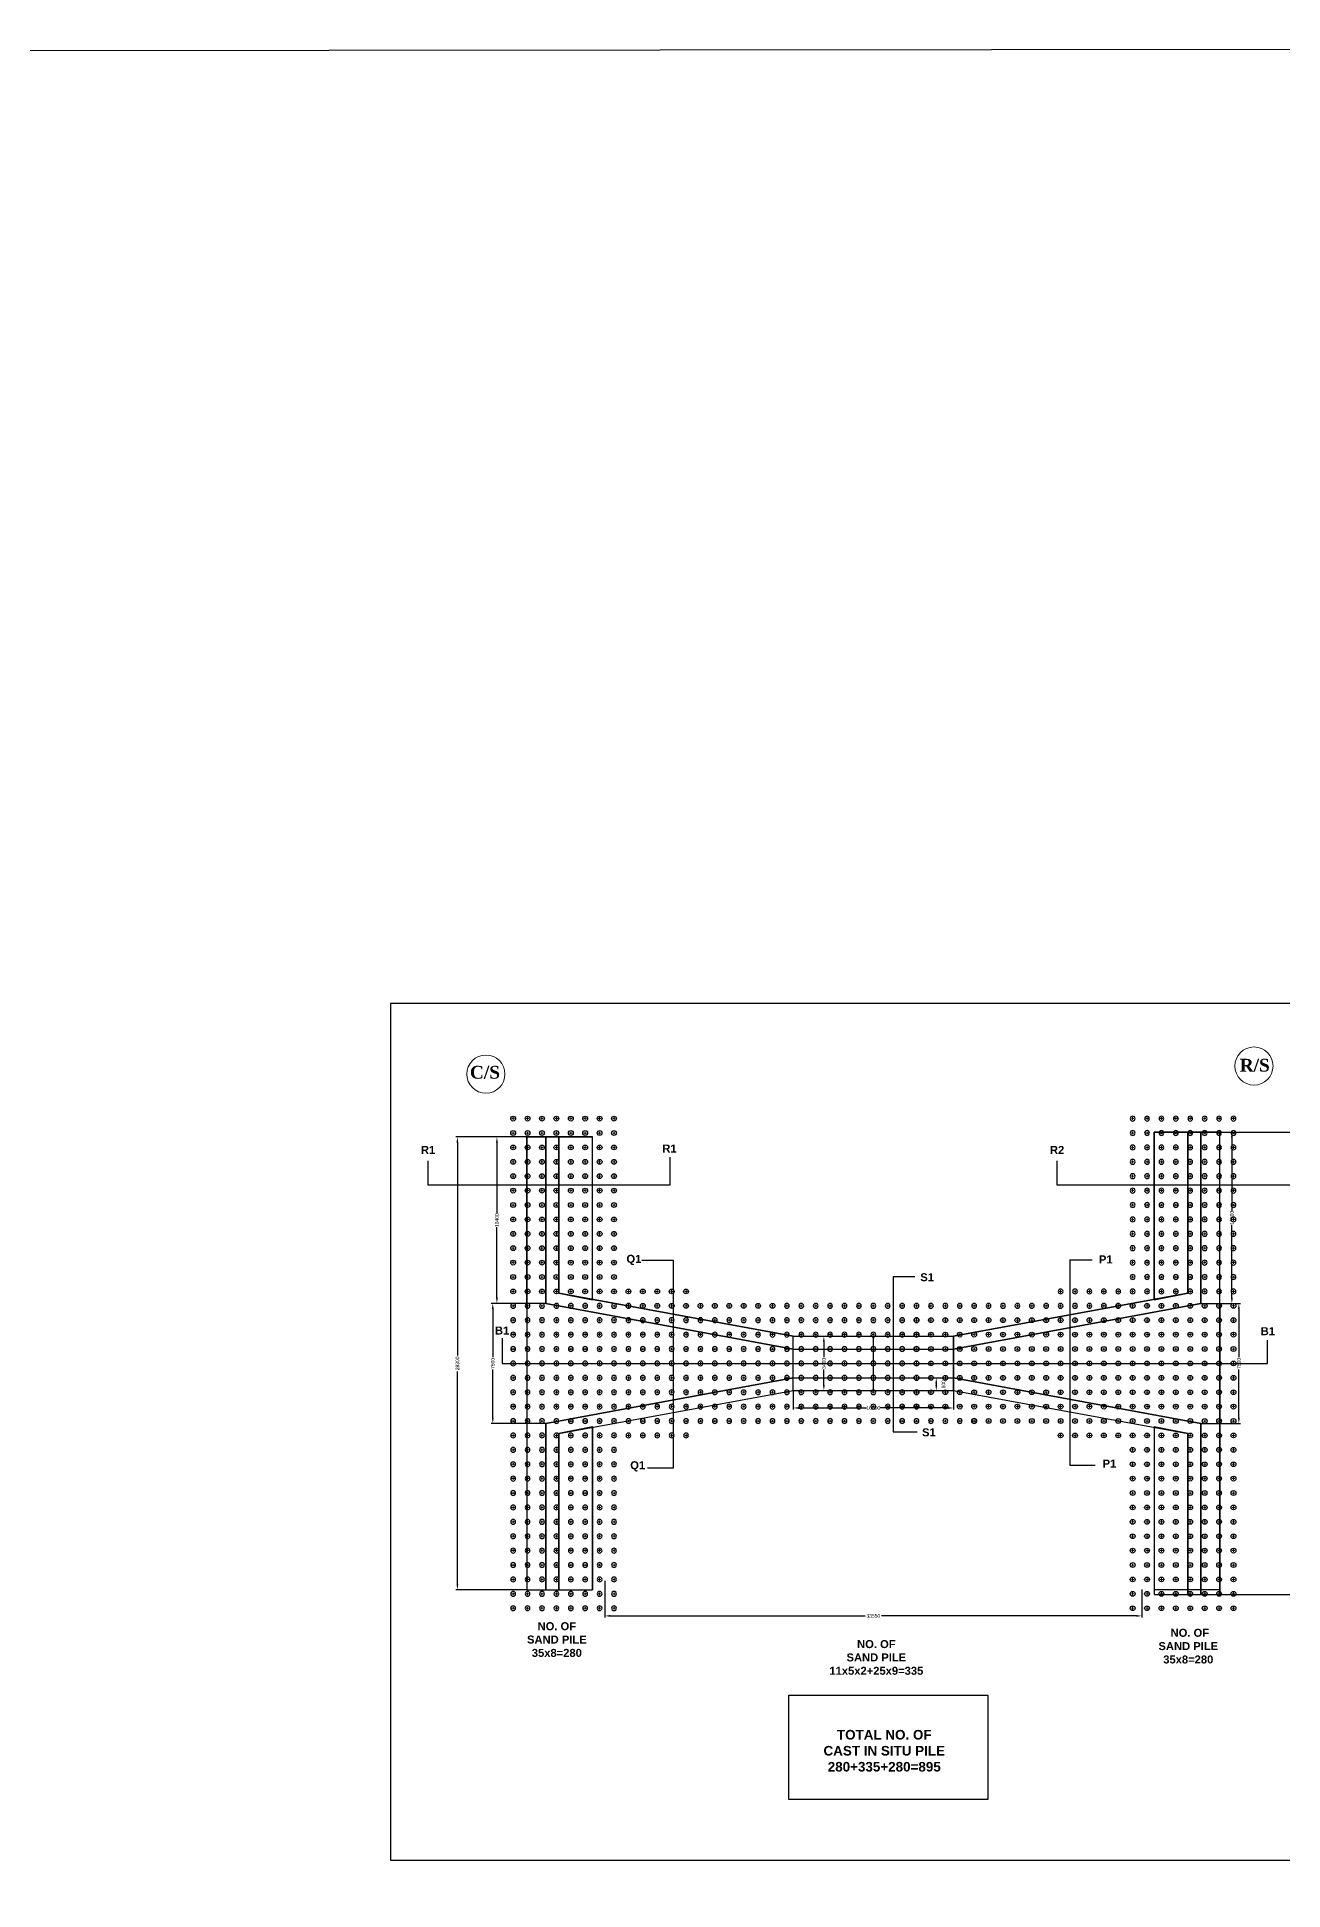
# Model space of a CAD drawing. Extents: x -426260 to 2055400, y -4304674 to -305611.
# Drawn here: x 800923 to 878756, y -1951265 to -1835469 of the extents above; entities that cross this region are included whole.
import ezdxf

# ---------------------------------------------------------------- set-up
doc = ezdxf.new("R2010")
doc.units = 0
doc.header["$LTSCALE"] = 300
doc.header["$MEASUREMENT"] = 0
doc.header["$PDMODE"] = 3
doc.linetypes.add('DASHED', pattern=[0.75, 0.5, -0.25])
doc.layers.get('0').update_dxf_attribs({"linetype": 'CONTINUOUS'})
doc.layers.get('DEFPOINTS').update_dxf_attribs({"linetype": 'CONTINUOUS'})
for name, color, linetype, lineweight in [('Dim', 7, 'CONTINUOUS', 9), ('Dimension', 8, 'CONTINUOUS', 18), ('slop', 8, 'CONTINUOUS', 9)]:
    doc.layers.add(name, color=color, linetype=linetype, lineweight=lineweight)
for name, color, linetype in [('LINE', 7, 'CONTINUOUS'), ('P1', 7, 'CONTINUOUS'), ('Pile Placing Line', 10, 'CONTINUOUS'), ('Pile_Dia', 10, 'CONTINUOUS')]:
    doc.layers.add(name, color=color, linetype=linetype)
doc.styles.add('1-2', font='arial.ttf')
doc.styles.add('Arial', font='arial.ttf')
doc.dimstyles.new('3', dxfattribs={"dimtxt": 225, "dimasz": 350, "dimexe": 100, "dimexo": 25, "dimgap": 9, "dimtad": 0, "dimdec": 0, "dimzin": 0, "dimdsep": 46, "dimtxsty": 'Standard', "dimcen": 0, "dimclrd": 5, "dimclre": 6, "dimclrt": 256, "dimadec": 0, "dimazin": 0, "dimtfac": 1, "dimtdec": 0, "dimtofl": 0, "dimtmove": 2, "dimatfit": 3, "dimfxl": 1, "dimtolj": 1, "dimtzin": 0, "dimarcsym": 0})

# ---------------------------------------------------------------- blocks, each defined once
blk = doc.blocks.new('*D1239')
at = {"layer": 'DEFPOINTS', "color": 0, "ltscale": 0.5, "transparency": 16777216}
for p in [(831517, -1904209), (827183, -1932509), (831517, -1932509)]:
    blk.add_point(p, dxfattribs=at)
at = {"layer": 'LINE', "color": 6, "lineweight": -2, "ltscale": 0.5, "transparency": 16777216}
for p, q in [((831492, -1904209), (827083, -1904209)), ((831492, -1932509), (827083, -1932509))]:
    blk.add_line(p, q, dxfattribs=at)
at = {"layer": 'LINE', "color": 5, "lineweight": -2, "ltscale": 0.5, "transparency": 16777216}
for p, q in [((827183, -1904559), (827183, -1917863)), ((827183, -1932159), (827183, -1918856))]:
    blk.add_line(p, q, dxfattribs=at)
at = {"layer": 'LINE', "color": 5, "ltscale": 0.5, "transparency": 16777216}
for points in [[(827124, -1904559), (827241, -1904559), (827183, -1904209)], [(827124, -1932159), (827241, -1932159), (827183, -1932509)]]:
    blk.add_solid(points, dxfattribs=at)
at = {"layer": 'LINE', "ltscale": 0.5, "transparency": 16777216, "insert": (827183, -1918359), "char_height": 225, "attachment_point": 5, "rotation": 90}
blk.add_mtext('\\A1;28300', dxfattribs=at)
blk = doc.blocks.new('*D1240')
at = {"layer": 'DEFPOINTS', "color": 0, "ltscale": 0.5, "transparency": 16777216}
for p in [(848167, -1916659), (848167, -1920059), (850077, -1920059)]:
    blk.add_point(p, dxfattribs=at)
at = {"layer": 'LINE', "color": 6, "lineweight": -2, "ltscale": 0.5, "transparency": 16777216}
for p, q in [((848192, -1916659), (850177, -1916659)), ((848192, -1920059), (850177, -1920059))]:
    blk.add_line(p, q, dxfattribs=at)
at = {"layer": 'LINE', "color": 5, "lineweight": -2, "ltscale": 0.5, "transparency": 16777216}
for p, q in [((850077, -1917009), (850077, -1917975)), ((850077, -1919709), (850077, -1918743))]:
    blk.add_line(p, q, dxfattribs=at)
at = {"layer": 'LINE', "color": 5, "ltscale": 0.5, "transparency": 16777216}
for points in [[(850019, -1917009), (850135, -1917009), (850077, -1916659)], [(850019, -1919709), (850135, -1919709), (850077, -1920059)]]:
    blk.add_solid(points, dxfattribs=at)
at = {"layer": 'LINE', "ltscale": 0.5, "transparency": 16777216, "insert": (850077, -1918359), "char_height": 225, "attachment_point": 5, "rotation": 90}
blk.add_mtext('\\A1;3400', dxfattribs=at)
blk = doc.blocks.new('*D1241')
at = {"layer": 'DEFPOINTS', "color": 0, "ltscale": 0.5, "transparency": 16777216}
for p in [(856524, -1919259), (856524, -1920059), (857099, -1920059)]:
    blk.add_point(p, dxfattribs=at)
at = {"layer": 'LINE', "color": 6, "lineweight": -2, "ltscale": 0.5, "transparency": 16777216}
for p, q in [((856549, -1919259), (857199, -1919259)), ((856549, -1920059), (857199, -1920059))]:
    blk.add_line(p, q, dxfattribs=at)
at = {"layer": 'LINE', "color": 5, "lineweight": -2, "ltscale": 0.5, "transparency": 16777216}
blk.add_line((857099, -1919609), (857099, -1919709), dxfattribs=at)
at = {"layer": 'LINE', "color": 5, "ltscale": 0.5, "transparency": 16777216}
for points in [[(857041, -1919609), (857157, -1919609), (857099, -1919259)], [(857041, -1919709), (857157, -1919709), (857099, -1920059)]]:
    blk.add_solid(points, dxfattribs=at)
at = {"layer": 'LINE', "ltscale": 0.5, "transparency": 16777216, "insert": (857550, -1919659), "char_height": 225, "attachment_point": 5, "rotation": 90}
blk.add_mtext('\\A1;800', dxfattribs=at)
blk = doc.blocks.new('*D1242')
at = {"layer": 'DEFPOINTS', "color": 0, "ltscale": 0.5, "transparency": 16777216}
for p in [(829652, -1904209), (832717, -1904209), (832742, -1914609)]:
    blk.add_point(p, dxfattribs=at)
at = {"layer": 'LINE', "color": 6, "lineweight": -2, "ltscale": 0.5, "transparency": 16777216}
for p, q in [((832692, -1904209), (829552, -1904209)), ((832717, -1914609), (829552, -1914609))]:
    blk.add_line(p, q, dxfattribs=at)
at = {"layer": 'LINE', "color": 5, "lineweight": -2, "ltscale": 0.5, "transparency": 16777216}
for p, q in [((829652, -1904559), (829652, -1908969)), ((829652, -1914259), (829652, -1909850))]:
    blk.add_line(p, q, dxfattribs=at)
at = {"layer": 'LINE', "color": 5, "ltscale": 0.5, "transparency": 16777216}
for points in [[(829594, -1904559), (829710, -1904559), (829652, -1904209)], [(829594, -1914259), (829710, -1914259), (829652, -1914609)]]:
    blk.add_solid(points, dxfattribs=at)
at = {"layer": 'LINE', "ltscale": 0.5, "transparency": 16777216, "insert": (829652, -1909409), "char_height": 225, "attachment_point": 5, "rotation": 90}
blk.add_mtext('\\A1;10400', dxfattribs=at)
blk = doc.blocks.new('*D1243')
at = {"layer": 'DEFPOINTS', "color": 0, "ltscale": 0.5, "transparency": 16777216}
for p in [(873617, -1903909), (873617, -1914609), (875565, -1914609)]:
    blk.add_point(p, dxfattribs=at)
at = {"layer": 'LINE', "color": 6, "lineweight": -2, "ltscale": 0.5, "transparency": 16777216}
for p, q in [((873642, -1903909), (875665, -1903909)), ((873642, -1914609), (875665, -1914609))]:
    blk.add_line(p, q, dxfattribs=at)
at = {"layer": 'LINE', "color": 5, "lineweight": -2, "ltscale": 0.5, "transparency": 16777216}
for p, q in [((875565, -1904259), (875565, -1908819)), ((875565, -1914259), (875565, -1909700))]:
    blk.add_line(p, q, dxfattribs=at)
at = {"layer": 'LINE', "color": 5, "ltscale": 0.5, "transparency": 16777216}
for points in [[(875506, -1904259), (875623, -1904259), (875565, -1903909)], [(875506, -1914259), (875623, -1914259), (875565, -1914609)]]:
    blk.add_solid(points, dxfattribs=at)
at = {"layer": 'LINE', "ltscale": 0.5, "transparency": 16777216, "insert": (875565, -1909259), "char_height": 225, "attachment_point": 5, "rotation": 90}
blk.add_mtext('\\A1;10700', dxfattribs=at)
blk = doc.blocks.new('*D1244')
at = {"layer": 'DEFPOINTS', "color": 0, "ltscale": 0.5, "transparency": 16777216}
for p in [(874817, -1903909), (874817, -1932809), (879532, -1932809)]:
    blk.add_point(p, dxfattribs=at)
at = {"layer": 'LINE', "color": 6, "lineweight": -2, "ltscale": 0.5, "transparency": 16777216}
for p, q in [((874842, -1903909), (879632, -1903909)), ((874842, -1932809), (879632, -1932809))]:
    blk.add_line(p, q, dxfattribs=at)
at = {"layer": 'LINE', "color": 5, "lineweight": -2, "ltscale": 0.5, "transparency": 16777216}
for p, q in [((879532, -1904259), (879532, -1917863)), ((879532, -1932459), (879532, -1918856))]:
    blk.add_line(p, q, dxfattribs=at)
at = {"layer": 'LINE', "color": 5, "ltscale": 0.5, "transparency": 16777216}
for points in [[(879473, -1904259), (879590, -1904259), (879532, -1903909)], [(879473, -1932459), (879590, -1932459), (879532, -1932809)]]:
    blk.add_solid(points, dxfattribs=at)
at = {"layer": 'LINE', "ltscale": 0.5, "transparency": 16777216, "insert": (879532, -1918359), "char_height": 225, "attachment_point": 5, "rotation": 90}
blk.add_mtext('\\A1;28900', dxfattribs=at)
blk = doc.blocks.new('*D1245')
at = {"layer": 'DEFPOINTS', "color": 0, "ltscale": 0.5, "transparency": 16777216}
for p in [(836392, -1931918), (869942, -1932457), (869942, -1934140)]:
    blk.add_point(p, dxfattribs=at)
at = {"layer": 'Pile Placing Line', "color": 6, "lineweight": -2, "ltscale": 0.5, "transparency": 16777216}
for p, q in [((836392, -1931943), (836392, -1934240)), ((869942, -1932482), (869942, -1934240))]:
    blk.add_line(p, q, dxfattribs=at)
at = {"layer": 'Pile Placing Line', "color": 5, "lineweight": -2, "ltscale": 0.5, "transparency": 16777216}
for p, q in [((836742, -1934140), (852651, -1934140)), ((869592, -1934140), (853682, -1934140))]:
    blk.add_line(p, q, dxfattribs=at)
at = {"layer": 'Pile Placing Line', "color": 5, "ltscale": 0.5, "transparency": 16777216}
for points in [[(836742, -1934082), (836742, -1934198), (836392, -1934140)], [(869592, -1934082), (869592, -1934198), (869942, -1934140)]]:
    blk.add_solid(points, dxfattribs=at)
at = {"layer": 'Pile Placing Line', "ltscale": 0.5, "transparency": 16777216, "insert": (853167, -1934140), "char_height": 225, "attachment_point": 5}
blk.add_mtext('\\A1;33550', dxfattribs=at)
blk = doc.blocks.new('*D1246')
at = {"layer": 'DEFPOINTS', "color": 0, "ltscale": 0.5, "transparency": 16777216}
for p in [(832742, -1914609), (829392, -1922109), (832717, -1922109)]:
    blk.add_point(p, dxfattribs=at)
at = {"layer": 'Pile Placing Line', "color": 6, "lineweight": -2, "ltscale": 0.5, "transparency": 16777216}
for p, q in [((832717, -1914609), (829292, -1914609)), ((832692, -1922109), (829292, -1922109))]:
    blk.add_line(p, q, dxfattribs=at)
at = {"layer": 'Pile Placing Line', "color": 5, "lineweight": -2, "ltscale": 0.5, "transparency": 16777216}
for p, q in [((829392, -1914959), (829392, -1917975)), ((829392, -1921759), (829392, -1918743))]:
    blk.add_line(p, q, dxfattribs=at)
at = {"layer": 'Pile Placing Line', "color": 5, "ltscale": 0.5, "transparency": 16777216}
for points in [[(829334, -1914959), (829451, -1914959), (829392, -1914609)], [(829334, -1921759), (829451, -1921759), (829392, -1922109)]]:
    blk.add_solid(points, dxfattribs=at)
at = {"layer": 'Pile Placing Line', "ltscale": 0.5, "transparency": 16777216, "insert": (829392, -1918359), "char_height": 225, "attachment_point": 5, "rotation": 90}
blk.add_mtext('\\A1;7500', dxfattribs=at)
blk = doc.blocks.new('*D1247')
at = {"layer": 'DEFPOINTS', "color": 0, "ltscale": 0.5, "transparency": 16777216}
for p in [(848167, -1920059), (858167, -1920059), (858167, -1921144)]:
    blk.add_point(p, dxfattribs=at)
at = {"layer": 'Pile Placing Line', "color": 6, "lineweight": -2, "ltscale": 0.5, "transparency": 16777216}
for p, q in [((848167, -1920084), (848167, -1921244)), ((858167, -1920084), (858167, -1921244))]:
    blk.add_line(p, q, dxfattribs=at)
at = {"layer": 'Pile Placing Line', "color": 5, "lineweight": -2, "ltscale": 0.5, "transparency": 16777216}
for p, q in [((848517, -1921144), (852745, -1921144)), ((857817, -1921144), (853588, -1921144))]:
    blk.add_line(p, q, dxfattribs=at)
at = {"layer": 'Pile Placing Line', "color": 5, "ltscale": 0.5, "transparency": 16777216}
for points in [[(848517, -1921085), (848517, -1921202), (848167, -1921144)], [(857817, -1921085), (857817, -1921202), (858167, -1921144)]]:
    blk.add_solid(points, dxfattribs=at)
at = {"layer": 'Pile Placing Line', "ltscale": 0.5, "transparency": 16777216, "insert": (853167, -1921144), "char_height": 225, "attachment_point": 5}
blk.add_mtext('\\A1;10000', dxfattribs=at)
blk = doc.blocks.new('*D1248')
at = {"layer": 'DEFPOINTS', "color": 0, "ltscale": 0.5, "transparency": 16777216}
for p in [(873617, -1914609), (873617, -1922109), (876002, -1922109)]:
    blk.add_point(p, dxfattribs=at)
at = {"layer": 'Pile Placing Line', "color": 6, "lineweight": -2, "ltscale": 0.5, "transparency": 16777216}
for p, q in [((873642, -1914609), (876102, -1914609)), ((873642, -1922109), (876102, -1922109))]:
    blk.add_line(p, q, dxfattribs=at)
at = {"layer": 'Pile Placing Line', "color": 5, "lineweight": -2, "ltscale": 0.5, "transparency": 16777216}
for p, q in [((876002, -1914959), (876002, -1917975)), ((876002, -1921759), (876002, -1918743))]:
    blk.add_line(p, q, dxfattribs=at)
at = {"layer": 'Pile Placing Line', "color": 5, "ltscale": 0.5, "transparency": 16777216}
for points in [[(875944, -1914959), (876061, -1914959), (876002, -1914609)], [(875944, -1921759), (876061, -1921759), (876002, -1922109)]]:
    blk.add_solid(points, dxfattribs=at)
at = {"layer": 'Pile Placing Line', "ltscale": 0.5, "transparency": 16777216, "insert": (876002, -1918359), "char_height": 225, "attachment_point": 5, "rotation": 90}
blk.add_mtext('\\A1;7500', dxfattribs=at)
blk = doc.blocks.new('K')
at = {"layer": 'Dim', "ltscale": 50}
for points in [[(311304, -378343), (311142, -378343)], [(311223, -378424), (311223, -378262)]]:
    blk.add_lwpolyline(points, dxfattribs=at)
at = {"layer": 'P1', "ltscale": 50}
blk.add_circle((311223, -378343), 150, dxfattribs=at)

msp = doc.modelspace()

# ---------------------------------------------------------------- linework, layer by layer
at = {"layer": 'LINE', "color": 3, "ltscale": 0.5}
for p, q in [((831516.6, -1914609.4), (831516.6, -1904209.4)), ((831516.6, -1904209.4), (835616.6, -1904209.4)), ((831516.6, -1904209.4), (835616.6, -1904209.4)), ((832716.6, -1914609.4), (832716.6, -1904209.4)), ((833516.6, -1913969.9), (833516.6, -1904209.4)), ((835616.6, -1914391.2), (835616.6, -1904209.4)), ((870716.6, -1914391.2), (870716.6, -1903909.4)), ((870716.6, -1903909.4), (874816.6, -1903909.4)), ((872816.6, -1913969.9), (872816.6, -1903909.4)), ((873616.6, -1914609.4), (873616.6, -1903909.4)), ((874816.6, -1914609.4), (874816.6, -1903909.4)), ((833516.6, -1913969.9), (848166.6, -1916659.4)), ((858166.6, -1916659.4), (872816.6, -1913969.9)), ((831516.6, -1914609.4), (831516.6, -1932509.4)), ((832716.6, -1914609.4), (848166.6, -1917459.4)), ((858166.6, -1917459.4), (873616.6, -1914609.4)), ((874816.6, -1914609.4), (874816.6, -1932809.4)), ((848166.6, -1920059.4), (848166.6, -1916659.4)), ((848166.6, -1916659.4), (858166.6, -1916659.4)), ((848166.6, -1920059.4), (848166.6, -1916659.4)), ((848166.6, -1917459.4), (858166.6, -1917459.4)), ((858166.6, -1920059.4), (858166.6, -1916659.4)), ((858166.6, -1920059.4), (858166.6, -1916659.4)), ((858166.6, -1920059.4), (858166.6, -1916659.4)), ((832716.6, -1922109.4), (848166.6, -1919259.4)), ((848166.6, -1919259.4), (858166.6, -1919259.4)), ((858166.6, -1919259.4), (873616.6, -1922109.4)), ((833516.6, -1922748.8), (848166.6, -1920059.4)), ((848166.6, -1920059.4), (858166.6, -1920059.4)), ((858166.6, -1920059.4), (872816.6, -1922748.8)), ((832716.6, -1922109.4), (832716.6, -1932509.4)), ((873616.6, -1922109.4), (873616.6, -1932809.4)), ((833516.6, -1922748.8), (833516.6, -1932509.4)), ((835616.6, -1922327.5), (835616.6, -1932509.4)), ((870716.6, -1922327.5), (870716.6, -1932809.4)), ((872816.6, -1922748.8), (872816.6, -1932809.4)), ((831516.6, -1932509.4), (835616.6, -1932509.4)), ((874816.6, -1932509.4), (870716.6, -1932509.4)), ((870716.6, -1932809.4), (874816.6, -1932809.4))]:
    msp.add_line(p, q, dxfattribs=at)
for points in [[(-419113.7, -1837581.6), (1602949.6, -1835468.5), (1599037.3, -2021289.6), (-426259.8, -2021289.6)], [(848166.6, -1917459.4), (832716.6, -1914609.4), (832716.6, -1904209.4), (831516.6, -1904209.4), (831516.6, -1914609.4), (831516.6, -1932509.4), (832716.6, -1932509.4), (832716.6, -1922109.4), (848166.6, -1919259.4)], [(833516.6, -1904209.4), (832716.6, -1904209.4), (832716.6, -1914609.4), (848166.6, -1917459.4), (848166.6, -1916659.4), (833516.6, -1913969.9)], [(835616.6, -1904209.4), (833516.6, -1904209.4), (833516.6, -1913969.9), (835616.6, -1914391.2)], [(874816.6, -1914609.4), (874816.6, -1903909.4), (873616.6, -1903909.4), (873616.6, -1914609.4), (858166.6, -1917459.4), (858166.6, -1919259.4), (873616.6, -1922109.4), (873616.6, -1932809.4), (874816.6, -1932809.4)], [(873616.6, -1914609.4), (873616.6, -1903909.4), (872816.6, -1903909.4), (872816.6, -1913969.9), (858166.6, -1916659.4), (858166.6, -1917459.4)], [(872816.6, -1903909.4), (870716.6, -1903909.4), (870716.6, -1914391.2), (872816.6, -1913969.9)], [(833516.6, -1922748.8), (848166.6, -1920059.4), (848166.6, -1919259.4), (832716.6, -1922109.4), (832716.6, -1932509.4), (833516.6, -1932509.4)], [(858166.6, -1919259.4), (858166.6, -1920059.4), (872816.6, -1922748.8), (872816.6, -1932809.4), (873616.6, -1932809.4), (873616.6, -1922109.4)], [(835616.6, -1922327.5), (833516.6, -1922748.8), (833516.6, -1932509.4), (835616.6, -1932509.4)], [(872816.6, -1922748.8), (870716.6, -1922327.5), (870716.6, -1932809.4), (872816.6, -1932809.4)]]:
    msp.add_lwpolyline(points, close=True, dxfattribs=at)
at = {"layer": 'LINE'}
msp.add_lwpolyline([(822997.6, -1949406.4), (898718.7, -1949406.4), (898718.7, -1895860.7), (822997.6, -1895860.7)], close=True, dxfattribs=at)
at = {"layer": 'Pile Placing Line', "ltscale": 0.5}
for p, q in [((825337.8, -1905697.9), (825337.8, -1907208.3)), ((840476.7, -1907208.3), (840476.7, -1905475.1)), ((864637.8, -1905697.9), (864637.8, -1907208.3)), ((825337.8, -1907208.3), (840476.7, -1907208.3)), ((864637.8, -1907208.3), (879776.7, -1907208.3)), ((838713.5, -1911913.3), (840656.2, -1911913.3)), ((840656.2, -1911913.3), (840656.2, -1924897.4)), ((855752, -1912940.5), (854411.8, -1912940.5)), ((854411.8, -1912940.5), (854411.8, -1922642.5)), ((865446.2, -1911879.7), (865446.2, -1924712.3)), ((865446.2, -1911879.7), (866831.2, -1911879.7)), ((829970.4, -1916788.4), (829970.4, -1918371.5)), ((877785, -1918371.5), (877785, -1916903)), ((829970.4, -1918371.5), (877785, -1918371.5)), ((854411.8, -1922642.5), (855915.5, -1922642.5)), ((840656.2, -1924897.4), (839062.2, -1924897.4)), ((865446.2, -1924712.3), (867023.6, -1924712.3))]:
    msp.add_line(p, q, dxfattribs=at)
at = {"layer": 'Pile Placing Line', "color": 2, "ltscale": 0.5}
for p, q in [((853166.6, -1916659.4), (853166.6, -1920059.4)), ((848166.6, -1918359.4), (854411.8, -1918359.4))]:
    msp.add_line(p, q, dxfattribs=at)
at = {"layer": 'Pile_Dia', "color": 0, "linetype": 'ByBlock', "lineweight": -2}
msp.add_lwpolyline([(847891.8, -1939092.7), (860312.5, -1939092.7), (860312.5, -1945616.8), (847891.8, -1945616.8)], close=True, dxfattribs=at)
at = {"layer": 'slop'}
for centre in [(876943.9, -1899776.1), (828963.6, -1900281.5)]:
    msp.add_circle(centre, 1192.5, dxfattribs=at)

# ---------------------------------------------------------------- block references
at = {"color": 2, "linetype": 'DASHED'}
for p in [(519443.6, -1524716.6), (520343.6, -1524716.6), (521243.6, -1524716.6), (523043.6, -1524716.6), (523943.6, -1524716.6), (525743.6, -1524716.6), (519443.6, -1525616.6), (519443.6, -1526516.6), (520343.6, -1525616.6), (520343.6, -1526516.6), (521243.6, -1525616.6), (521243.6, -1526516.6), (523043.6, -1525616.6), (523043.6, -1526516.6), (523943.6, -1525616.6), (523943.6, -1526516.6), (525743.6, -1525616.6), (525743.6, -1526516.6), (519443.6, -1527416.6), (520343.6, -1527416.6), (521243.6, -1527416.6), (523043.6, -1527416.6), (523943.6, -1527416.6), (525743.6, -1527416.6), (519443.6, -1528316.6), (520343.6, -1528316.6), (521243.6, -1528316.6), (523043.6, -1528316.6), (523943.6, -1528316.6), (525743.6, -1528316.6), (519443.6, -1529216.6), (519443.6, -1530116.6), (520343.6, -1529216.6), (520343.6, -1530116.6), (521243.6, -1529216.6), (521243.6, -1530116.6), (523043.6, -1529216.6), (523043.6, -1530116.6), (523943.6, -1529216.6), (523943.6, -1530116.6), (525743.6, -1529216.6), (525743.6, -1530116.6), (519443.6, -1531016.6), (520343.6, -1531016.6), (521243.6, -1531016.6), (523043.6, -1531016.6), (523943.6, -1531016.6), (525743.6, -1531016.6), (519443.6, -1531916.6), (520343.6, -1531916.6), (521243.6, -1531916.6), (523043.6, -1531916.6), (523943.6, -1531916.6), (525743.6, -1531916.6), (519443.6, -1532816.6), (520343.6, -1532816.6), (521243.6, -1532816.6), (523043.6, -1532816.6), (523943.6, -1532816.6), (525743.6, -1532816.6), (519443.6, -1533716.6), (519443.6, -1534616.6), (520343.6, -1533716.6), (520343.6, -1534616.6), (521243.6, -1533716.6), (521243.6, -1534616.6), (523043.6, -1533716.6), (523043.6, -1534616.6), (523943.6, -1533716.6), (523943.6, -1534616.6), (525743.6, -1533716.6), (525743.6, -1534616.6), (519443.6, -1535516.6), (520343.6, -1535516.6), (521243.6, -1535516.6), (523043.6, -1535516.6), (523943.6, -1535516.6), (525743.6, -1535516.6), (526643.6, -1535516.6), (528443.6, -1535516.6), (529343.6, -1535516.6), (526643.6, -1536416.6), (528443.6, -1536416.6), (529343.6, -1536416.6), (531143.6, -1536416.6), (532043.6, -1536416.6), (533843.6, -1536416.6), (534743.6, -1536416.6)]:
    msp.add_blockref('K', p, dxfattribs=at)
at = {"color": 3, "linetype": 'DASHED'}
for p in [(522143.6, -1524716.6), (524843.6, -1524716.6), (522143.6, -1525616.6), (522143.6, -1526516.6), (524843.6, -1525616.6), (524843.6, -1526516.6), (522143.6, -1527416.6), (524843.6, -1527416.6), (522143.6, -1528316.6), (524843.6, -1528316.6), (522143.6, -1529216.6), (522143.6, -1530116.6), (524843.6, -1529216.6), (524843.6, -1530116.6), (522143.6, -1531016.6), (524843.6, -1531016.6), (522143.6, -1531916.6), (524843.6, -1531916.6), (522143.6, -1532816.6), (524843.6, -1532816.6), (522143.6, -1533716.6), (522143.6, -1534616.6), (524843.6, -1533716.6), (524843.6, -1534616.6), (522143.6, -1535516.6), (524843.6, -1535516.6), (527543.6, -1535516.6), (530243.6, -1535516.6), (527543.6, -1536416.6), (530243.6, -1536416.6), (532943.6, -1536416.6), (535643.6, -1536416.6)]:
    msp.add_blockref('K', p, dxfattribs=at)
at = {"color": 2, "linetype": 'DASHED', "xscale": -1}
for p in [(1180589.6, -1524716.6), (1182389.6, -1524716.6), (1183289.6, -1524716.6), (1185089.6, -1524716.6), (1185989.6, -1524716.6), (1186889.6, -1524716.6), (1180589.6, -1525616.6), (1180589.6, -1526516.6), (1182389.6, -1525616.6), (1182389.6, -1526516.6), (1183289.6, -1525616.6), (1183289.6, -1526516.6), (1185089.6, -1525616.6), (1185089.6, -1526516.6), (1185989.6, -1525616.6), (1185989.6, -1526516.6), (1186889.6, -1525616.6), (1186889.6, -1526516.6), (1180589.6, -1527416.6), (1182389.6, -1527416.6), (1183289.6, -1527416.6), (1185089.6, -1527416.6), (1185989.6, -1527416.6), (1186889.6, -1527416.6), (1180589.6, -1528316.6), (1182389.6, -1528316.6), (1183289.6, -1528316.6), (1185089.6, -1528316.6), (1185989.6, -1528316.6), (1186889.6, -1528316.6), (1180589.6, -1529216.6), (1180589.6, -1530116.6), (1182389.6, -1529216.6), (1182389.6, -1530116.6), (1183289.6, -1529216.6), (1183289.6, -1530116.6), (1185089.6, -1529216.6), (1185089.6, -1530116.6), (1185989.6, -1529216.6), (1185989.6, -1530116.6), (1186889.6, -1529216.6), (1186889.6, -1530116.6), (1180589.6, -1531016.6), (1182389.6, -1531016.6), (1183289.6, -1531016.6), (1185089.6, -1531016.6), (1185989.6, -1531016.6), (1186889.6, -1531016.6), (1180589.6, -1531916.6), (1182389.6, -1531916.6), (1183289.6, -1531916.6), (1185089.6, -1531916.6), (1185989.6, -1531916.6), (1186889.6, -1531916.6), (1180589.6, -1532816.6), (1182389.6, -1532816.6), (1183289.6, -1532816.6), (1185089.6, -1532816.6), (1185989.6, -1532816.6), (1186889.6, -1532816.6), (1180589.6, -1533716.6), (1180589.6, -1534616.6), (1182389.6, -1533716.6), (1182389.6, -1534616.6), (1183289.6, -1533716.6), (1183289.6, -1534616.6), (1185089.6, -1533716.6), (1185089.6, -1534616.6), (1185989.6, -1533716.6), (1185989.6, -1534616.6), (1186889.6, -1533716.6), (1186889.6, -1534616.6), (1176989.6, -1535516.6), (1177889.6, -1535516.6), (1179689.6, -1535516.6), (1180589.6, -1535516.6), (1182389.6, -1535516.6), (1183289.6, -1535516.6), (1185089.6, -1535516.6), (1185989.6, -1535516.6), (1186889.6, -1535516.6), (1171589.6, -1536416.6), (1172489.6, -1536416.6), (1174289.6, -1536416.6), (1175189.6, -1536416.6), (1176989.6, -1536416.6), (1177889.6, -1536416.6), (1179689.6, -1536416.6)]:
    msp.add_blockref('K', p, dxfattribs=at)
at = {"color": 3, "linetype": 'DASHED', "xscale": -1}
for p in [(1181489.6, -1524716.6), (1184189.6, -1524716.6), (1181489.6, -1525616.6), (1181489.6, -1526516.6), (1184189.6, -1525616.6), (1184189.6, -1526516.6), (1181489.6, -1527416.6), (1184189.6, -1527416.6), (1181489.6, -1528316.6), (1184189.6, -1528316.6), (1181489.6, -1529216.6), (1181489.6, -1530116.6), (1184189.6, -1529216.6), (1184189.6, -1530116.6), (1181489.6, -1531016.6), (1184189.6, -1531016.6), (1181489.6, -1531916.6), (1184189.6, -1531916.6), (1181489.6, -1532816.6), (1184189.6, -1532816.6), (1181489.6, -1533716.6), (1181489.6, -1534616.6), (1184189.6, -1533716.6), (1184189.6, -1534616.6), (1176089.6, -1535516.6), (1178789.6, -1535516.6), (1181489.6, -1535516.6), (1184189.6, -1535516.6), (1170689.6, -1536416.6), (1173389.6, -1536416.6), (1176089.6, -1536416.6), (1178789.6, -1536416.6)]:
    msp.add_blockref('K', p, dxfattribs=at)
at = {"color": 2, "linetype": 'DASHED', "xscale": -1, "rotation": 180}
for p in [(519443.6, -2293102.2), (520343.6, -2293102.2), (521243.6, -2293102.2), (523043.6, -2293102.2), (523943.6, -2293102.2), (525743.6, -2293102.2), (526643.6, -2293102.2), (536543.6, -2293102.2), (538343.6, -2293102.2), (540143.6, -2293102.2), (541943.6, -2293102.2), (543743.6, -2293102.2), (545543.6, -2293102.2), (547343.6, -2293102.2), (519443.6, -2294002.2), (519443.6, -2294902.2), (520343.6, -2294002.2), (520343.6, -2294902.2), (521243.6, -2294002.2), (521243.6, -2294902.2), (523043.6, -2294002.2), (523043.6, -2294902.2), (523943.6, -2294002.2), (523943.6, -2294902.2), (525743.6, -2294002.2), (525743.6, -2294902.2), (526643.6, -2294002.2), (526643.6, -2294902.2), (528443.6, -2294002.2), (528443.6, -2294902.2), (529343.6, -2294002.2), (529343.6, -2294902.2), (531143.6, -2294002.2), (531143.6, -2294902.2), (532043.6, -2294002.2), (532043.6, -2294902.2), (533843.6, -2294002.2), (533843.6, -2294902.2), (534743.6, -2294002.2), (534743.6, -2294902.2), (536543.6, -2294002.2), (536543.6, -2294902.2), (537443.6, -2294002.2), (537443.6, -2294902.2), (539243.6, -2294002.2), (539243.6, -2294902.2), (540143.6, -2294002.2), (540143.6, -2294902.2), (519443.6, -2295802.2), (520343.6, -2295802.2), (521243.6, -2295802.2), (523043.6, -2295802.2), (523943.6, -2295802.2), (525743.6, -2295802.2), (526643.6, -2295802.2), (528443.6, -2295802.2), (529343.6, -2295802.2), (531143.6, -2295802.2), (532043.6, -2295802.2), (533843.6, -2295802.2), (534743.6, -2295802.2), (536543.6, -2295802.2), (537443.6, -2295802.2), (539243.6, -2295802.2), (540143.6, -2295802.2), (519443.6, -2296702.2), (520343.6, -2296702.2), (521243.6, -2296702.2), (523043.6, -2296702.2), (523943.6, -2296702.2), (525743.6, -2296702.2), (526643.6, -2296702.2), (528443.6, -2296702.2), (529343.6, -2296702.2), (531143.6, -2296702.2), (532043.6, -2296702.2), (533843.6, -2296702.2), (534743.6, -2296702.2), (536543.6, -2296702.2), (537443.6, -2296702.2), (539243.6, -2296702.2), (540143.6, -2296702.2), (519443.6, -2297602.2), (520343.6, -2297602.2), (521243.6, -2297602.2), (523043.6, -2297602.2), (523943.6, -2297602.2), (525743.6, -2297602.2), (526643.6, -2297602.2), (528443.6, -2297602.2), (529343.6, -2297602.2), (531143.6, -2297602.2), (532043.6, -2297602.2), (533843.6, -2297602.2), (534743.6, -2297602.2), (536543.6, -2297602.2), (537443.6, -2297602.2), (539243.6, -2297602.2), (540143.6, -2297602.2), (519443.6, -2298502.2), (519443.6, -2299402.2), (520343.6, -2298502.2), (520343.6, -2299402.2), (521243.6, -2298502.2), (521243.6, -2299402.2), (523043.6, -2298502.2), (523043.6, -2299402.2), (523943.6, -2298502.2), (523943.6, -2299402.2), (525743.6, -2298502.2), (525743.6, -2299402.2), (526643.6, -2298502.2), (526643.6, -2299402.2), (528443.6, -2298502.2), (528443.6, -2299402.2), (529343.6, -2298502.2), (529343.6, -2299402.2), (531143.6, -2298502.2), (531143.6, -2299402.2), (532043.6, -2298502.2), (532043.6, -2299402.2), (533843.6, -2298502.2), (533843.6, -2299402.2), (534743.6, -2298502.2), (534743.6, -2299402.2), (536543.6, -2298502.2), (536543.6, -2299402.2), (537443.6, -2298502.2), (537443.6, -2299402.2), (539243.6, -2298502.2), (539243.6, -2299402.2), (540143.6, -2298502.2), (540143.6, -2299402.2), (519443.6, -2300302.2), (520343.6, -2300302.2), (521243.6, -2300302.2), (523043.6, -2300302.2), (523943.6, -2300302.2), (525743.6, -2300302.2), (526643.6, -2300302.2), (528443.6, -2300302.2), (529343.6, -2300302.2), (531143.6, -2300302.2), (532043.6, -2300302.2), (533843.6, -2300302.2), (534743.6, -2300302.2), (536543.6, -2300302.2), (538343.6, -2300302.2), (540143.6, -2300302.2), (541943.6, -2300302.2), (543743.6, -2300302.2), (545543.6, -2300302.2), (547343.6, -2300302.2), (519443.6, -2301202.2), (520343.6, -2301202.2), (521243.6, -2301202.2), (523043.6, -2301202.2), (523943.6, -2301202.2), (525743.6, -2301202.2), (526643.6, -2301202.2), (528443.6, -2301202.2), (529343.6, -2301202.2), (519443.6, -2302102.2), (519443.6, -2303002.2), (520343.6, -2302102.2), (520343.6, -2303002.2), (521243.6, -2302102.2), (521243.6, -2303002.2), (523043.6, -2302102.2), (523043.6, -2303002.2), (523943.6, -2302102.2), (523943.6, -2303002.2), (525743.6, -2302102.2), (525743.6, -2303002.2), (519443.6, -2303902.2), (520343.6, -2303902.2), (521243.6, -2303902.2), (523043.6, -2303902.2), (523943.6, -2303902.2), (525743.6, -2303902.2), (519443.6, -2304802.2), (520343.6, -2304802.2), (521243.6, -2304802.2), (523043.6, -2304802.2), (523943.6, -2304802.2), (525743.6, -2304802.2), (519443.6, -2305702.2), (520343.6, -2305702.2), (521243.6, -2305702.2), (523043.6, -2305702.2), (523943.6, -2305702.2), (525743.6, -2305702.2), (519443.6, -2306602.2), (519443.6, -2307502.2), (520343.6, -2306602.2), (520343.6, -2307502.2), (521243.6, -2306602.2), (521243.6, -2307502.2), (523043.6, -2306602.2), (523043.6, -2307502.2), (523943.6, -2306602.2), (523943.6, -2307502.2), (525743.6, -2306602.2), (525743.6, -2307502.2), (519443.6, -2308402.2), (520343.6, -2308402.2), (521243.6, -2308402.2), (523043.6, -2308402.2), (523943.6, -2308402.2), (525743.6, -2308402.2), (519443.6, -2309302.2), (520343.6, -2309302.2), (521243.6, -2309302.2), (523043.6, -2309302.2), (523943.6, -2309302.2), (525743.6, -2309302.2), (519443.6, -2310202.2), (519443.6, -2311102.2), (520343.6, -2310202.2), (520343.6, -2311102.2), (521243.6, -2310202.2), (521243.6, -2311102.2), (523043.6, -2310202.2), (523043.6, -2311102.2), (523943.6, -2310202.2), (523943.6, -2311102.2), (525743.6, -2310202.2), (525743.6, -2311102.2), (519443.6, -2312002.2), (520343.6, -2312002.2), (521243.6, -2312002.2), (523043.6, -2312002.2), (523943.6, -2312002.2), (525743.6, -2312002.2)]:
    msp.add_blockref('K', p, dxfattribs=at)
at = {"color": 3, "linetype": 'DASHED', "xscale": -1, "rotation": 180}
for p in [(522143.6, -2293102.2), (524843.6, -2293102.2), (537443.6, -2293102.2), (539243.6, -2293102.2), (541043.6, -2293102.2), (542843.6, -2293102.2), (544643.6, -2293102.2), (546443.6, -2293102.2), (522143.6, -2294002.2), (522143.6, -2294902.2), (524843.6, -2294002.2), (524843.6, -2294902.2), (527543.6, -2294002.2), (527543.6, -2294902.2), (530243.6, -2294002.2), (530243.6, -2294902.2), (532943.6, -2294002.2), (532943.6, -2294902.2), (535643.6, -2294002.2), (535643.6, -2294902.2), (538343.6, -2294002.2), (538343.6, -2294902.2), (541043.6, -2294002.2), (541043.6, -2294902.2), (541943.6, -2294002.2), (541943.6, -2294902.2), (542843.6, -2294002.2), (542843.6, -2294902.2), (543743.6, -2294002.2), (543743.6, -2294902.2), (544643.6, -2294002.2), (544643.6, -2294902.2), (522143.6, -2295802.2), (524843.6, -2295802.2), (527543.6, -2295802.2), (530243.6, -2295802.2), (532943.6, -2295802.2), (535643.6, -2295802.2), (538343.6, -2295802.2), (541043.6, -2295802.2), (541943.6, -2295802.2), (542843.6, -2295802.2), (543743.6, -2295802.2), (544643.6, -2295802.2), (522143.6, -2296702.2), (524843.6, -2296702.2), (527543.6, -2296702.2), (530243.6, -2296702.2), (532943.6, -2296702.2), (535643.6, -2296702.2), (538343.6, -2296702.2), (541043.6, -2296702.2), (541943.6, -2296702.2), (542843.6, -2296702.2), (543743.6, -2296702.2), (544643.6, -2296702.2), (522143.6, -2297602.2), (524843.6, -2297602.2), (527543.6, -2297602.2), (530243.6, -2297602.2), (532943.6, -2297602.2), (535643.6, -2297602.2), (538343.6, -2297602.2), (541043.6, -2297602.2), (541943.6, -2297602.2), (542843.6, -2297602.2), (543743.6, -2297602.2), (544643.6, -2297602.2), (522143.6, -2298502.2), (522143.6, -2299402.2), (524843.6, -2298502.2), (524843.6, -2299402.2), (527543.6, -2298502.2), (527543.6, -2299402.2), (530243.6, -2298502.2), (530243.6, -2299402.2), (532943.6, -2298502.2), (532943.6, -2299402.2), (535643.6, -2298502.2), (535643.6, -2299402.2), (538343.6, -2298502.2), (538343.6, -2299402.2), (541043.6, -2298502.2), (541043.6, -2299402.2), (541943.6, -2298502.2), (541943.6, -2299402.2), (542843.6, -2298502.2), (542843.6, -2299402.2), (543743.6, -2298502.2), (543743.6, -2299402.2), (544643.6, -2298502.2), (544643.6, -2299402.2), (522143.6, -2300302.2), (524843.6, -2300302.2), (527543.6, -2300302.2), (530243.6, -2300302.2), (532943.6, -2300302.2), (535643.6, -2300302.2), (537443.6, -2300302.2), (539243.6, -2300302.2), (541043.6, -2300302.2), (542843.6, -2300302.2), (544643.6, -2300302.2), (546443.6, -2300302.2), (548243.6, -2300302.2), (522143.6, -2301202.2), (524843.6, -2301202.2), (527543.6, -2301202.2), (530243.6, -2301202.2), (522143.6, -2302102.2), (522143.6, -2303002.2), (524843.6, -2302102.2), (524843.6, -2303002.2), (522143.6, -2303902.2), (524843.6, -2303902.2), (522143.6, -2304802.2), (524843.6, -2304802.2), (522143.6, -2305702.2), (524843.6, -2305702.2), (522143.6, -2306602.2), (522143.6, -2307502.2), (524843.6, -2306602.2), (524843.6, -2307502.2), (522143.6, -2308402.2), (524843.6, -2308402.2), (522143.6, -2309302.2), (524843.6, -2309302.2), (522143.6, -2310202.2), (522143.6, -2311102.2), (524843.6, -2310202.2), (524843.6, -2311102.2), (522143.6, -2312002.2), (524843.6, -2312002.2)]:
    msp.add_blockref('K', p, dxfattribs=at)
at = {"color": 2, "linetype": 'DASHED', "rotation": 180}
for p in [(1179689.6, -2293102.2), (1180589.6, -2293102.2), (1182389.6, -2293102.2), (1183289.6, -2293102.2), (1185089.6, -2293102.2), (1185989.6, -2293102.2), (1186889.6, -2293102.2), (1167089.6, -2294002.2), (1167089.6, -2294902.2), (1168889.6, -2294002.2), (1168889.6, -2294902.2), (1169789.6, -2294002.2), (1169789.6, -2294902.2), (1171589.6, -2294002.2), (1171589.6, -2294902.2), (1172489.6, -2294002.2), (1172489.6, -2294902.2), (1174289.6, -2294002.2), (1174289.6, -2294902.2), (1175189.6, -2294002.2), (1175189.6, -2294902.2), (1176989.6, -2294002.2), (1176989.6, -2294902.2), (1177889.6, -2294002.2), (1177889.6, -2294902.2), (1179689.6, -2294002.2), (1179689.6, -2294902.2), (1180589.6, -2294002.2), (1180589.6, -2294902.2), (1182389.6, -2294002.2), (1182389.6, -2294902.2), (1183289.6, -2294002.2), (1183289.6, -2294902.2), (1185089.6, -2294002.2), (1185089.6, -2294902.2), (1185989.6, -2294002.2), (1185989.6, -2294902.2), (1186889.6, -2294002.2), (1186889.6, -2294902.2), (1167089.6, -2295802.2), (1168889.6, -2295802.2), (1169789.6, -2295802.2), (1171589.6, -2295802.2), (1172489.6, -2295802.2), (1174289.6, -2295802.2), (1175189.6, -2295802.2), (1176989.6, -2295802.2), (1177889.6, -2295802.2), (1179689.6, -2295802.2), (1180589.6, -2295802.2), (1182389.6, -2295802.2), (1183289.6, -2295802.2), (1185089.6, -2295802.2), (1185989.6, -2295802.2), (1186889.6, -2295802.2), (1167089.6, -2296702.2), (1168889.6, -2296702.2), (1169789.6, -2296702.2), (1171589.6, -2296702.2), (1172489.6, -2296702.2), (1174289.6, -2296702.2), (1175189.6, -2296702.2), (1176989.6, -2296702.2), (1177889.6, -2296702.2), (1179689.6, -2296702.2), (1180589.6, -2296702.2), (1182389.6, -2296702.2), (1183289.6, -2296702.2), (1185089.6, -2296702.2), (1185989.6, -2296702.2), (1186889.6, -2296702.2), (1167089.6, -2297602.2), (1168889.6, -2297602.2), (1169789.6, -2297602.2), (1171589.6, -2297602.2), (1172489.6, -2297602.2), (1174289.6, -2297602.2), (1175189.6, -2297602.2), (1176989.6, -2297602.2), (1177889.6, -2297602.2), (1179689.6, -2297602.2), (1180589.6, -2297602.2), (1182389.6, -2297602.2), (1183289.6, -2297602.2), (1185089.6, -2297602.2), (1185989.6, -2297602.2), (1186889.6, -2297602.2), (1167089.6, -2298502.2), (1167089.6, -2299402.2), (1168889.6, -2298502.2), (1168889.6, -2299402.2), (1169789.6, -2298502.2), (1169789.6, -2299402.2), (1171589.6, -2298502.2), (1171589.6, -2299402.2), (1172489.6, -2298502.2), (1172489.6, -2299402.2), (1174289.6, -2298502.2), (1174289.6, -2299402.2), (1175189.6, -2298502.2), (1175189.6, -2299402.2), (1176989.6, -2298502.2), (1176989.6, -2299402.2), (1177889.6, -2298502.2), (1177889.6, -2299402.2), (1179689.6, -2298502.2), (1179689.6, -2299402.2), (1180589.6, -2298502.2), (1180589.6, -2299402.2), (1182389.6, -2298502.2), (1182389.6, -2299402.2), (1183289.6, -2298502.2), (1183289.6, -2299402.2), (1185089.6, -2298502.2), (1185089.6, -2299402.2), (1185989.6, -2298502.2), (1185989.6, -2299402.2), (1186889.6, -2298502.2), (1186889.6, -2299402.2), (1171589.6, -2300302.2), (1172489.6, -2300302.2), (1174289.6, -2300302.2), (1175189.6, -2300302.2), (1176989.6, -2300302.2), (1177889.6, -2300302.2), (1179689.6, -2300302.2), (1180589.6, -2300302.2), (1182389.6, -2300302.2), (1183289.6, -2300302.2), (1185089.6, -2300302.2), (1185989.6, -2300302.2), (1186889.6, -2300302.2), (1176989.6, -2301202.2), (1177889.6, -2301202.2), (1179689.6, -2301202.2), (1180589.6, -2301202.2), (1182389.6, -2301202.2), (1183289.6, -2301202.2), (1185089.6, -2301202.2), (1185989.6, -2301202.2), (1186889.6, -2301202.2), (1180589.6, -2302102.2), (1180589.6, -2303002.2), (1182389.6, -2302102.2), (1182389.6, -2303002.2), (1183289.6, -2302102.2), (1183289.6, -2303002.2), (1185089.6, -2302102.2), (1185089.6, -2303002.2), (1185989.6, -2302102.2), (1185989.6, -2303002.2), (1186889.6, -2302102.2), (1186889.6, -2303002.2), (1180589.6, -2303902.2), (1182389.6, -2303902.2), (1183289.6, -2303902.2), (1185089.6, -2303902.2), (1185989.6, -2303902.2), (1186889.6, -2303902.2), (1180589.6, -2304802.2), (1182389.6, -2304802.2), (1183289.6, -2304802.2), (1185089.6, -2304802.2), (1185989.6, -2304802.2), (1186889.6, -2304802.2), (1180589.6, -2305702.2), (1182389.6, -2305702.2), (1183289.6, -2305702.2), (1185089.6, -2305702.2), (1185989.6, -2305702.2), (1186889.6, -2305702.2), (1180589.6, -2306602.2), (1180589.6, -2307502.2), (1182389.6, -2306602.2), (1182389.6, -2307502.2), (1183289.6, -2306602.2), (1183289.6, -2307502.2), (1185089.6, -2306602.2), (1185089.6, -2307502.2), (1185989.6, -2306602.2), (1185989.6, -2307502.2), (1186889.6, -2306602.2), (1186889.6, -2307502.2), (1180589.6, -2308402.2), (1182389.6, -2308402.2), (1183289.6, -2308402.2), (1185089.6, -2308402.2), (1185989.6, -2308402.2), (1186889.6, -2308402.2), (1180589.6, -2309302.2), (1182389.6, -2309302.2), (1183289.6, -2309302.2), (1185089.6, -2309302.2), (1185989.6, -2309302.2), (1186889.6, -2309302.2), (1180589.6, -2310202.2), (1180589.6, -2311102.2), (1182389.6, -2310202.2), (1182389.6, -2311102.2), (1183289.6, -2310202.2), (1183289.6, -2311102.2), (1185089.6, -2310202.2), (1185089.6, -2311102.2), (1185989.6, -2310202.2), (1185989.6, -2311102.2), (1186889.6, -2310202.2), (1186889.6, -2311102.2), (1180589.6, -2312002.2), (1182389.6, -2312002.2), (1183289.6, -2312002.2), (1185089.6, -2312002.2), (1185989.6, -2312002.2), (1186889.6, -2312002.2)]:
    msp.add_blockref('K', p, dxfattribs=at)
at = {"color": 3, "linetype": 'DASHED', "rotation": 180}
for p in [(1181489.6, -2293102.2), (1184189.6, -2293102.2), (1167989.6, -2294002.2), (1167989.6, -2294902.2), (1170689.6, -2294002.2), (1170689.6, -2294902.2), (1173389.6, -2294002.2), (1173389.6, -2294902.2), (1176089.6, -2294002.2), (1176089.6, -2294902.2), (1178789.6, -2294002.2), (1178789.6, -2294902.2), (1181489.6, -2294002.2), (1181489.6, -2294902.2), (1184189.6, -2294002.2), (1184189.6, -2294902.2), (1167989.6, -2295802.2), (1170689.6, -2295802.2), (1173389.6, -2295802.2), (1176089.6, -2295802.2), (1178789.6, -2295802.2), (1181489.6, -2295802.2), (1184189.6, -2295802.2), (1167989.6, -2296702.2), (1170689.6, -2296702.2), (1173389.6, -2296702.2), (1176089.6, -2296702.2), (1178789.6, -2296702.2), (1181489.6, -2296702.2), (1184189.6, -2296702.2), (1167989.6, -2297602.2), (1170689.6, -2297602.2), (1173389.6, -2297602.2), (1176089.6, -2297602.2), (1178789.6, -2297602.2), (1181489.6, -2297602.2), (1184189.6, -2297602.2), (1167989.6, -2298502.2), (1167989.6, -2299402.2), (1170689.6, -2298502.2), (1170689.6, -2299402.2), (1173389.6, -2298502.2), (1173389.6, -2299402.2), (1176089.6, -2298502.2), (1176089.6, -2299402.2), (1178789.6, -2298502.2), (1178789.6, -2299402.2), (1181489.6, -2298502.2), (1181489.6, -2299402.2), (1184189.6, -2298502.2), (1184189.6, -2299402.2), (1170689.6, -2300302.2), (1173389.6, -2300302.2), (1176089.6, -2300302.2), (1178789.6, -2300302.2), (1181489.6, -2300302.2), (1184189.6, -2300302.2), (1176089.6, -2301202.2), (1178789.6, -2301202.2), (1181489.6, -2301202.2), (1184189.6, -2301202.2), (1181489.6, -2302102.2), (1181489.6, -2303002.2), (1184189.6, -2302102.2), (1184189.6, -2303002.2), (1181489.6, -2303902.2), (1184189.6, -2303902.2), (1181489.6, -2304802.2), (1184189.6, -2304802.2), (1181489.6, -2305702.2), (1184189.6, -2305702.2), (1181489.6, -2306602.2), (1181489.6, -2307502.2), (1184189.6, -2306602.2), (1184189.6, -2307502.2), (1181489.6, -2308402.2), (1184189.6, -2308402.2), (1181489.6, -2309302.2), (1184189.6, -2309302.2), (1181489.6, -2310202.2), (1181489.6, -2311102.2), (1184189.6, -2310202.2), (1184189.6, -2311102.2), (1181489.6, -2312002.2), (1184189.6, -2312002.2)]:
    msp.add_blockref('K', p, dxfattribs=at)

# ---------------------------------------------------------------- texts
at = {"layer": 'Dim', "color": 7, "ltscale": 50, "attachment_point": 5, "style": 'Arial'}
for s, insert, char_height in [('\\A1;{\\fArial|b1|i0|c0|p34;R1}', (825348.9, -1905017.4), 500), ('\\A1;{\\fArial|b1|i0|c0|p34;R1}', (840431.2, -1904929.8), 500), ('\\A1;{\\fArial|b1|i0|c0|p34;R2}', (864648.9, -1905017.4), 500), ('\\A1;{\\fArial|b1|i0|c0|p34;Q1}', (838209.4, -1911895), 500), ('\\A1;{\\fArial|b1|i0|c0|p34;P1}', (867686.2, -1911858.1), 500), ('\\A1;{\\fArial|b1|i0|c0|p34;S1}', (856528.6, -1912976.2), 500), ('\\A1;{\\fArial|b1|i0|c0|p34;B1}', (829976.6, -1916304.1), 500), ('\\A1;{\\fArial|b1|i0|c0|p34;B1}', (877812.8, -1916344.5), 500), ('\\A1;{\\fArial|b1|i0|c0|p34;S1}', (856637.7, -1922670.8), 500), ('\\A1;{\\fArial|b1|i0|c0|p34;Q1}', (838445.8, -1924794.5), 500), ('\\A1;{\\fArial|b1|i0|c0|p34;P1}', (867915.3, -1924618.1), 500), ('\\A1;{\\fArial|b1|i0|c0|p34;NO. OF\\PSAND PILE\\P35x8=280}', (833395.4, -1935620.1), 500), ('\\A1;{\\fArial|b1|i0|c0|p34; NO. OF\\PSAND PILE\\P35x8=280}', (872842.9, -1936031), 500), ('\\A1;{\\fArial|b1|i0|c0|p34;NO. OF\\PSAND PILE\\P11x5x2+25x9=335}', (853354.7, -1936737.8), 500), ('\\A1;{\\fArial|b1|i0|c0|p34;TOTAL NO. OF\\PCAST IN SITU PILE\\P280+335+280=895}', (853849.3, -1942570), 600)]:
    msp.add_mtext(s, dxfattribs=dict(at, insert=insert, char_height=char_height))
at = {"layer": 'Dimension', "color": 1, "lineweight": 13, "ltscale": 2, "char_height": 800, "attachment_point": 5, "style": '1-2'}
for s, insert, width in [('{\\fTimes New Roman|b1|i0|c0|p18;C/S}', (828904.5, -1900170.2), 1995.957), ('{\\fTimes New Roman|b1|i0|c0|p18;R/S}', (876994, -1899728.2), 1890.837)]:
    msp.add_mtext(s, dxfattribs=dict(at, insert=insert, width=width))

# ---------------------------------------------------------------- dimensions: what is measured, and where the dimension line sits
at = {"layer": 'LINE', "color": 3, "ltscale": 0.5}
for base, p1, p2, picture, middle in [((827182.7, -1932509.4), (831516.6, -1904209.4), (831516.6, -1932509.4), '*D1239', (827182.7, -1918359.4)), ((829652, -1904209.4), (832741.6, -1914609.4), (832716.6, -1904209.4), '*D1242', (829652, -1909409.4)), ((875564.8, -1914609.4), (873616.6, -1903909.4), (873616.6, -1914609.4), '*D1243', (875564.8, -1909259.4)), ((879531.7, -1932809.4), (874816.6, -1903909.4), (874816.6, -1932809.4), '*D1244', (879531.7, -1918359.4)), ((850076.9, -1920059.4), (848166.6, -1916659.4), (848166.6, -1920059.4), '*D1240', (850076.9, -1918359.4)), ((857098.8, -1920059.4), (856524.4, -1919259.4), (856524.4, -1920059.4), '*D1241', (857549.8, -1919659.4))]:
    dim = msp.add_linear_dim(base=base, p1=p1, p2=p2, angle=90, dimstyle='3', override={"dimfxl": 700}, dxfattribs=at)
    dim.commit()
    dim.dimension.update_dxf_attribs({"geometry": picture, "text_midpoint": middle})
at = {"layer": 'Pile Placing Line', "ltscale": 0.5}
for base, p1, p2, picture, middle in [((829392.5, -1922109.4), (832741.6, -1914609.4), (832716.6, -1922109.4), '*D1246', (829392.5, -1918359.4)), ((876002.3, -1922109.4), (873616.6, -1914609.4), (873616.6, -1922109.4), '*D1248', (876002.3, -1918359.4))]:
    dim = msp.add_linear_dim(base=base, p1=p1, p2=p2, angle=90, dimstyle='3', override={"dimfxl": 700}, dxfattribs=at)
    dim.commit()
    dim.dimension.update_dxf_attribs({"geometry": picture, "text_midpoint": middle})
for base, p1, p2, picture, middle in [((858166.6, -1921143.8), (848166.6, -1920059.4), (858166.6, -1920059.4), '*D1247', (853166.6, -1921143.8)), ((869941.6, -1934139.8), (836391.6, -1931918.2), (869941.6, -1932456.7), '*D1245', (853166.6, -1934139.8))]:
    dim = msp.add_linear_dim(base=base, p1=p1, p2=p2, dimstyle='3', override={"dimfxl": 700}, dxfattribs=at)
    dim.commit()
    dim.dimension.update_dxf_attribs({"geometry": picture, "text_midpoint": middle})

doc.saveas('drawing.dxf')
